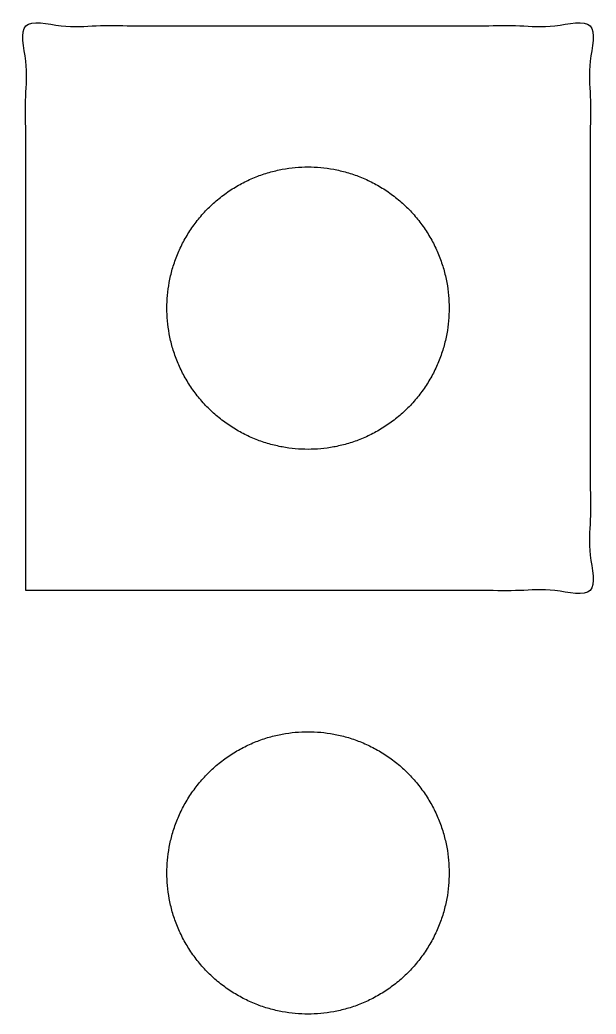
# Model space of a CAD drawing. Header units: millimetres. Extents: x -10.2 to 10.2, y -15 to 20.2.
import ezdxf

# ---------------------------------------------------------------- set-up
doc = ezdxf.new("R2010")
doc.units = ezdxf.units.MM
doc.header["$MEASUREMENT"] = 0
doc.layers.add('DEFAULT', color=18, linetype='Continuous', true_color=0x000000)

msp = doc.modelspace()

# ---------------------------------------------------------------- linework, layer by layer
at = {"layer": 'DEFAULT'}
msp.add_open_spline([(-10, 0), (0, 0), (10, 0), (10, 10), (10, 20), (0, 20), (-10, 20), (-10, 10), (-10, 0)], degree=2, knots=[0, 0, 0, 20, 20, 40, 40, 60, 60, 80, 80, 80], dxfattribs=at)
for points in [[(5, 10), (5, 15), (0, 15), (-5, 15), (-5, 10), (-5, 5), (0, 5), (5, 5), (5, 10)], [(5, -10), (5, -5), (0, -5), (-5, -5), (-5, -10), (-5, -15), (0, -15), (5, -15), (5, -10)]]:
    msp.add_rational_spline(points, [1, 0.707106781187, 1, 0.707106781187, 1, 0.707106781187, 1, 0.707106781187, 1], degree=2, knots=[0, 0, 0, 7.853982, 7.853982, 15.707963, 15.707963, 23.561945, 23.561945, 31.415927, 31.415927, 31.415927], dxfattribs=at)

doc.saveas('drawing.dxf')
